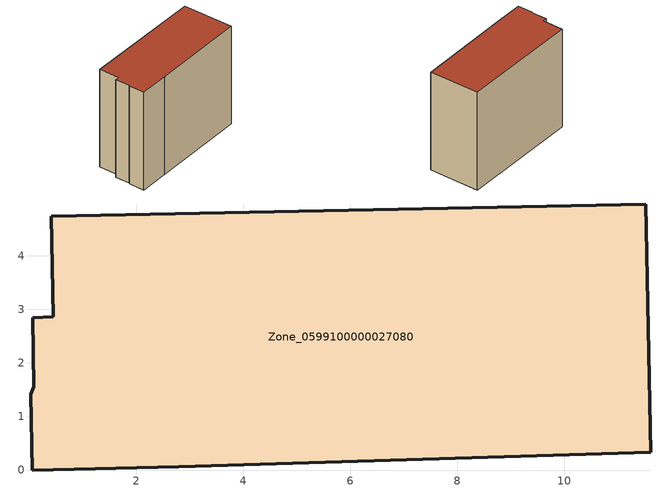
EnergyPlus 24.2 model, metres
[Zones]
Zone_0599100000027080
 floor ground (C_G): 0.09,1.56 0.07,2.84 0.45,2.86 0.42,4.74 11.52,4.97 11.62,0.33 2.8,0.06 0.06,0 0.03,1.42 z0
 wall outside (C_F): 0.42,4.74 0.45,2.86 0.07,2.84 0.09,1.56 0.03,1.42 0.06,0 2.8,0.06 11.62,0.33 11.52,4.97 0.42,4.74 z0:9.43
 roof outside (C_R): 0.07,2.84 0.09,1.56 0.03,1.42 0.06,0 2.8,0.06 11.62,0.33 11.52,4.97 0.42,4.74 0.45,2.86 z9.43
[BUILDING]
Pand.0599100000027080: North Axis=0; Terrain=City; Loads Convergence Tolerance Value=0.04; Temperature Convergence Tolerance Value=0.4; Solar Distribution=FullExterior; Maximum Number of Warmup Days=25; Minimum Number of Warmup Days=1
[Site:Location]
Rotterdam.The.Hague.AP_ZH_NLD Design_Conditions: Latitude=51.96; Longitude=4.45; Time Zone=1; Elevation=-4.5
[SITE:GROUNDTEMPERATURE:BUILDINGSURFACE]
18, 18, 18, 18, 18, 18, 18, 18, 18, 18, 18, 18
[MATERIAL] Thermal Absorptance=0.9; Solar Absorptance=0.7; Visible Absorptance=0.7
Name | Roughness | Thickness | Conductivity | Density | Specific Heat
G.TI.1946 | MediumSmooth | 0.15 | 1 | 540 | 1210
F.TI.1946 | Rough | 0.3 | 0.857143 | 1920 | 840
R.TI.1946 | MediumRough | 0.2 | 0.1 | 1500 | 1000
[CONSTRUCTION]
C_G: G.TI.1946
C_F: F.TI.1946
C_R: R.TI.1946
[ZONE]
Zone_0599100000027080: Type=1; Multiplier=1; Ceiling Height=Autocalculate; Volume=Autocalculate; Floor Area=autocalculate; Part of Total Floor Area=Yes
[ZONEINFILTRATION:DESIGNFLOWRATE]
Infil_Zone_0599100000027080: Zone or ZoneList or Space or SpaceList=Zone_0599100000027080; Schedule=AlwaysOn; Design Flow Rate Calculation Method=Flow/Area; Flow Rate per Floor Area=0.003; Constant Term Coefficient=1; Temperature Term Coefficient=0; Velocity Term Coefficient=0; Velocity Squared Term Coefficient=0
[HVACTEMPLATE:ZONE:IDEALLOADSAIRSYSTEM]
Zone_0599100000027080: Maximum Heating Supply Air Temperature=50; Minimum Cooling Supply Air Temperature=13; Maximum Heating Supply Air Humidity Ratio=0.0156; Minimum Cooling Supply Air Humidity Ratio=0.0077; Heating Limit=NoLimit; Cooling Limit=NoLimit; Dehumidification Control Type=ConstantSensibleHeatRatio; Cooling Sensible Heat Ratio=0.7; Dehumidification Setpoint=60; Humidification Control Type=None; Humidification Setpoint=30; Outdoor Air Method=None; Outdoor Air Flow Rate per Person=0.00944; Outdoor Air Flow Rate per Zone Floor Area=0; Outdoor Air Flow Rate per Zone=0; Demand Controlled Ventilation Type=None; Outdoor Air Economizer Type=NoEconomizer; Heat Recovery Type=None; Sensible Heat Recovery Effectiveness=0.7; Latent Heat Recovery Effectiveness=0.65
[ZONECONTROL:THERMOSTAT]
ThermostatControl_Zone_0599100000027080: Zone or ZoneList=Zone_0599100000027080; Control Type Schedule=DualSetpointControlType; Control 1=Thermostat_Zone_0599100000027080; Temperature Difference Between Cutout And Setpoint=0
[THERMOSTATSETPOINT:DUALSETPOINT]
Thermostat_Zone_0599100000027080: Heating Setpoint Temperature Schedule=HeatingSetpoint_Zone_0599100000027080; Cooling Setpoint Temperature Schedule=CoolingSetpoint_Zone_0599100000027080
[SCHEDULE:COMPACT]
HeatingSetpoint_Zone_0599100000027080: Through: 12/31, For: AllDays, Until: 24:00, 21
CoolingSetpoint_Zone_0599100000027080: Through: 12/31, For: AllDays, Until: 24:00, 24
DualSetpointControlType: Through: 12/31, For: AllDays, Until: 24:00, 4
AlwaysOn: Through: 12/31, For: AllDays, Until: 24:00, 1
